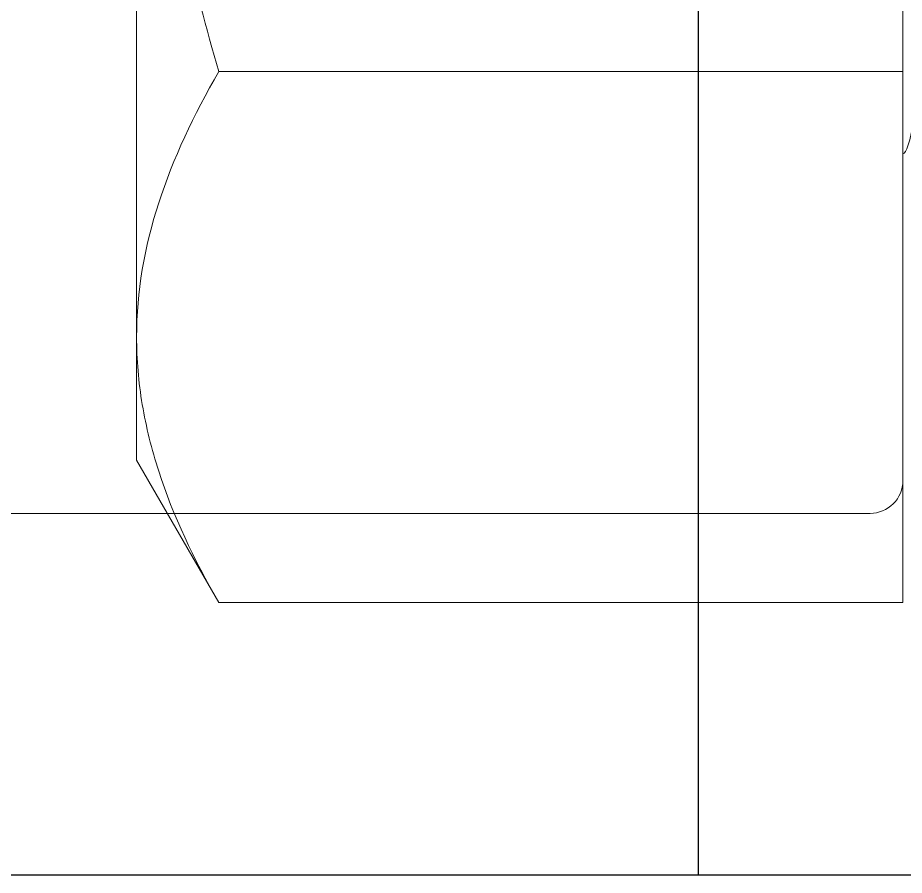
# Model space of a CAD drawing. Extents: x -82 to 113, y -82 to 93.
# Drawn here: x 3.6288 to 3.9, y 69.924 to 70.1863 of the extents above; entities that cross this region are included whole.
import ezdxf

# ---------------------------------------------------------------- set-up
doc = ezdxf.new("R2010")
doc.units = 0
doc.header["$MEASUREMENT"] = 0
doc.linetypes.add('SLD-Solid', pattern=[0])
doc.layers.get('0').update_dxf_attribs({"linetype": 'CONTINUOUS'})
doc.layers.add('Ballons', color=7, linetype='CONTINUOUS')
doc.layers.add('INERTIA', color=7, linetype='CONTINUOUS')

# ---------------------------------------------------------------- blocks, each defined once
blk = doc.blocks.new('Hex Head Cap Screw .375-16 2 in')
at = {"color": 7, "linetype": 'SLD-Solid', "lineweight": 15}
for p, q in [((-0.20925, 0.32476), (-0.23438, 0.28125)), ((-0.20925, 0.32476), (0, 0.32476)), ((0, 0.16238), (0, 0.32476)), ((-0.23438, 0.24357), (-0.23438, 0.28125)), ((-0.23438, 0), (-0.23438, 0.24357)), ((-0.20925, 0.16238), (0, 0.16238)), ((0, -0.16238), (0, 0.16238))]:
    blk.add_line(p, q, dxfattribs=at)
at = {"color": 7, "linetype": 'SLD-Solid', "lineweight": 15, "flags": 128}
blk.add_lwpolyline([(0.03211, -0.18673), (0.03206, -0.18683), (0.03165, -0.18733), (0.03125, -0.1875), (0.03087, -0.18735), (0.03048, -0.18689), (0.03008, -0.18612), (0.02968, -0.18504), (0.02926, -0.18364), (0.02885, -0.18192), (0.02835, -0.17948), (0.02786, -0.17661), (0.02736, -0.17332), (0.02686, -0.16961), (0.02641, -0.16595), (0.02597, -0.16199), (0.02553, -0.15773), (0.0251, -0.15319), (0.02467, -0.14839), (0.02425, -0.14334), (0.02384, -0.13807), (0.02344, -0.13258), (0.02306, -0.12715), (0.02267, -0.12148), (0.02227, -0.11556), (0.02186, -0.10942), (0.02145, -0.10307), (0.02104, -0.09652), (0.02054, -0.08856), (0.02004, -0.08037), (0.01954, -0.07197), (0.01904, -0.06341), (0.0186, -0.05564), (0.01816, -0.04778), (0.01772, -0.03985), (0.01729, -0.03188), (0.01686, -0.02388), (0.01644, -0.01589), (0.01603, -0.00792), (0.01562, 0), (0.01524, 0.00753), (0.01485, 0.0151), (0.01446, 0.02269), (0.01405, 0.03029), (0.01364, 0.03787), (0.01322, 0.04542), (0.01273, 0.05424), (0.01223, 0.06296), (0.01173, 0.07153), (0.01123, 0.07994), (0.01079, 0.08727), (0.01034, 0.09442), (0.00991, 0.10138), (0.00947, 0.10811), (0.00905, 0.11462), (0.00863, 0.12087), (0.00821, 0.12686), (0.00781, 0.13258), (0.00743, 0.1378), (0.00704, 0.14283), (0.00664, 0.14765), (0.00624, 0.15226), (0.00583, 0.15663), (0.00541, 0.16075), (0.00492, 0.16527), (0.00442, 0.1694), (0.00392, 0.17314), (0.00342, 0.17645), (0.00297, 0.17906), (0.00253, 0.18131), (0.00209, 0.18322), (0.00166, 0.18477), (0.00123, 0.18597), (0.00081, 0.18683), (0.0004, 0.18733), (0, 0.1875), (0, 0.1875)], dxfattribs=at)
at = {"color": 7, "linetype": 'SLD-Solid', "lineweight": 15}
for points, knots in [([(-0.23438, 0.24357), (-0.23438, 0.25046), (-0.23378, 0.25738), (-0.23148, 0.27107), (-0.22978, 0.27787), (-0.22322, 0.29815), (-0.2169, 0.31151), (-0.20925, 0.32476)], [0, 0, 0, 0, 0.25, 0.25, 0.5, 0.5, 1, 1, 1, 1]), ([(-0.20925, 0.16238), (-0.21692, 0.17566), (-0.22324, 0.18904), (-0.23198, 0.21608), (-0.23438, 0.22974), (-0.23438, 0.24357)], [0, 0, 0, 0, 0.5, 0.5, 1, 1, 1, 1]), ([(-0.23438, 0), (-0.23438, 0.01375), (-0.23379, 0.0276), (-0.23146, 0.05522), (-0.22974, 0.06889), (-0.22315, 0.10952), (-0.21684, 0.13611), (-0.20925, 0.16238)], [0, 0, 0, 0, 0.25, 0.25, 0.5, 0.5, 1, 1, 1, 1])]:
    blk.add_open_spline(points, degree=3, knots=knots, dxfattribs=at)
blk = doc.blocks.new('CORNER BLOCK')
at = {"layer": 'INERTIA', "color": 4, "lineweight": 13}
blk.add_lwpolyline([(1.57122, 15.78754), (1.2986, 15.78754, -0.414214), (1.2886, 15.79754), (1.2886, 15.83454, 0.414214), (1.2786, 15.84454), (1.0486, 15.84454, -0.414214), (1.0386, 15.85454), (1.0386, 16.41954, -0.414214), (1.0486, 16.42954), (1.57122, 16.42954, 0.267949)], format="xyb", dxfattribs=at)

msp = doc.modelspace()

# ---------------------------------------------------------------- linework, layer by layer
at = {"layer": 'Ballons', "color": 7}
for p, q in [((3.83703, 69.92399), (3.83703, 70.42699)), ((4.33703, 69.92399), (2.46127, 69.92399))]:
    msp.add_line(p, q, dxfattribs=at)

# ---------------------------------------------------------------- block references
at = {"xscale": -1, "rotation": 180}
msp.add_blockref('Hex Head Cap Screw .375-16 2 in', (3.89953, 70.33218), dxfattribs=at)
at = {"layer": 'Ballons', "rotation": 180}
msp.add_blockref('CORNER BLOCK', (4.93813, 86.46422), dxfattribs=at)

doc.saveas('drawing.dxf')
